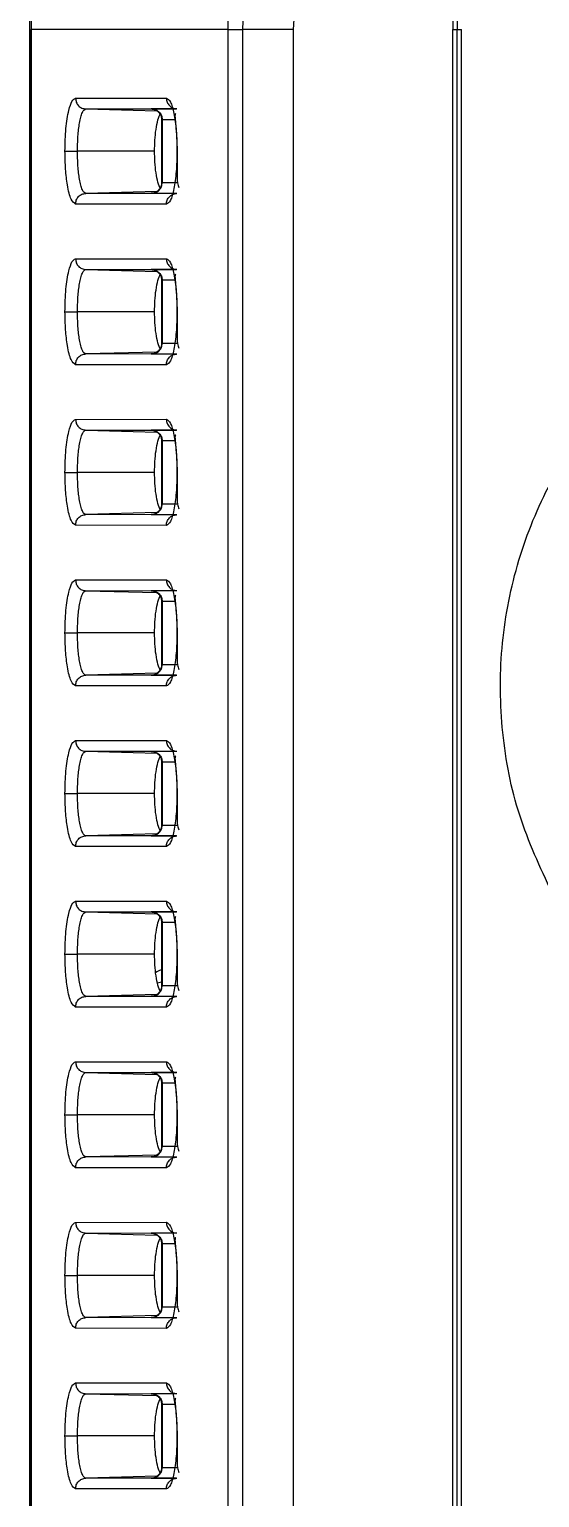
# Model space of a CAD drawing. Header units: millimetres. Extents: x 3916 to 10869, y 6515 to 11511.
# Drawn here: x 9451.87 to 9461.39, y 9550.43 to 9577.86 of the extents above; entities that cross this region are included whole.
import ezdxf

# ---------------------------------------------------------------- set-up
doc = ezdxf.new("R2010")
doc.units = ezdxf.units.MM
doc.header["$LTSCALE"] = 50

msp = doc.modelspace()

# ---------------------------------------------------------------- linework, layer by layer
at = {"color": 7, "linetype": 'Continuous', "lineweight": 25}
for p, q in [((9451.871, 9592.787), (9451.871, 9498.787)), ((9451.903, 9577.862), (9451.903, 9548.031)), ((9451.903, 9577.862), (9451.905, 9577.862)), ((9451.905, 9548.033), (9451.905, 9577.862)), ((9455.573, 9577.862), (9451.905, 9577.862)), ((9455.573, 9577.862), (9455.846, 9577.862)), ((9455.573, 9577.862), (9455.573, 9513.137)), ((9455.846, 9577.862), (9455.846, 9513.137)), ((9456.792, 9577.862), (9456.792, 9513.137)), ((9459.773, 9513.137), (9459.773, 9577.862)), ((9459.773, 9577.862), (9459.852, 9577.862)), ((9459.852, 9513.137), (9459.852, 9577.862)), ((9459.852, 9577.862), (9459.934, 9577.862)), ((9459.934, 9513.137), (9459.934, 9577.862)), ((9452.732, 9576.576), (9454.426, 9576.578)), ((9452.923, 9576.376), (9454.617, 9576.378)), ((9452.923, 9576.376), (9454.248, 9576.34)), ((9454.622, 9576.375), (9454.158, 9576.375)), ((9454.337, 9576.177), (9454.337, 9574.997)), ((9454.348, 9576.175), (9454.346, 9576.174)), ((9454.348, 9576.175), (9454.348, 9574.999)), ((9454.593, 9576.175), (9454.348, 9576.175)), ((9454.207, 9575.587), (9452.767, 9575.587)), ((9454.346, 9575), (9454.348, 9574.999)), ((9454.348, 9574.999), (9454.635, 9574.999)), ((9454.249, 9574.834), (9452.923, 9574.798)), ((9454.617, 9574.796), (9452.923, 9574.798)), ((9454.158, 9574.799), (9454.622, 9574.799)), ((9454.426, 9574.596), (9452.732, 9574.598)), ((9452.732, 9573.576), (9454.426, 9573.578)), ((9452.923, 9573.376), (9454.617, 9573.378)), ((9452.923, 9573.376), (9454.248, 9573.34)), ((9454.622, 9573.375), (9454.158, 9573.375)), ((9454.337, 9573.177), (9454.337, 9571.997)), ((9454.348, 9573.175), (9454.346, 9573.174)), ((9454.348, 9573.175), (9454.348, 9571.999)), ((9454.593, 9573.175), (9454.348, 9573.175)), ((9454.207, 9572.587), (9452.767, 9572.587)), ((9454.346, 9572), (9454.348, 9571.999)), ((9454.348, 9571.999), (9454.635, 9571.999)), ((9454.249, 9571.834), (9452.923, 9571.798)), ((9454.617, 9571.796), (9452.923, 9571.798)), ((9454.158, 9571.799), (9454.622, 9571.799)), ((9454.426, 9571.596), (9452.732, 9571.598)), ((9452.732, 9570.576), (9454.426, 9570.578)), ((9452.923, 9570.376), (9454.617, 9570.378)), ((9452.923, 9570.376), (9454.248, 9570.34)), ((9454.622, 9570.375), (9454.158, 9570.375)), ((9454.337, 9570.177), (9454.337, 9568.997)), ((9454.348, 9570.175), (9454.346, 9570.174)), ((9454.348, 9570.175), (9454.348, 9568.999)), ((9454.593, 9570.175), (9454.348, 9570.175)), ((9454.207, 9569.587), (9452.767, 9569.587)), ((9454.346, 9569), (9454.348, 9568.999)), ((9454.348, 9568.999), (9454.635, 9568.999)), ((9454.249, 9568.834), (9452.923, 9568.798)), ((9454.617, 9568.796), (9452.923, 9568.798)), ((9454.158, 9568.799), (9454.622, 9568.799)), ((9454.426, 9568.596), (9452.732, 9568.598)), ((9452.732, 9567.576), (9454.426, 9567.578)), ((9452.923, 9567.376), (9454.617, 9567.378)), ((9452.923, 9567.376), (9454.248, 9567.34)), ((9454.622, 9567.375), (9454.158, 9567.375)), ((9454.337, 9567.177), (9454.337, 9565.997)), ((9454.348, 9567.175), (9454.346, 9567.174)), ((9454.348, 9567.175), (9454.348, 9565.999)), ((9454.593, 9567.175), (9454.348, 9567.175)), ((9454.207, 9566.587), (9452.767, 9566.587)), ((9454.346, 9566), (9454.348, 9565.999)), ((9454.348, 9565.999), (9454.635, 9565.999)), ((9454.249, 9565.834), (9452.923, 9565.798)), ((9454.617, 9565.796), (9452.923, 9565.798)), ((9454.158, 9565.799), (9454.622, 9565.799)), ((9454.426, 9565.596), (9452.732, 9565.598)), ((9452.732, 9564.576), (9454.426, 9564.578)), ((9452.923, 9564.376), (9454.617, 9564.378)), ((9452.923, 9564.376), (9454.248, 9564.34)), ((9454.622, 9564.375), (9454.158, 9564.375)), ((9454.337, 9564.177), (9454.337, 9562.997)), ((9454.348, 9564.175), (9454.346, 9564.174)), ((9454.348, 9564.175), (9454.348, 9562.999)), ((9454.593, 9564.175), (9454.348, 9564.175)), ((9454.207, 9563.587), (9452.767, 9563.587)), ((9454.346, 9563), (9454.348, 9562.999)), ((9454.348, 9562.999), (9454.635, 9562.999)), ((9454.426, 9562.596), (9452.732, 9562.598)), ((9454.249, 9562.834), (9452.923, 9562.798)), ((9454.617, 9562.796), (9452.923, 9562.798)), ((9454.158, 9562.799), (9454.622, 9562.799)), ((9452.732, 9561.576), (9454.426, 9561.578)), ((9452.923, 9561.376), (9454.617, 9561.378)), ((9452.923, 9561.376), (9454.248, 9561.34)), ((9454.622, 9561.375), (9454.158, 9561.375)), ((9454.337, 9561.177), (9454.337, 9559.997)), ((9454.348, 9561.175), (9454.346, 9561.174)), ((9454.348, 9561.175), (9454.348, 9559.999)), ((9454.593, 9561.175), (9454.348, 9561.175)), ((9454.207, 9560.587), (9452.767, 9560.587)), ((9454.337, 9560.294), (9454.326, 9560.291)), ((9454.337, 9560.066), (9454.261, 9560.045)), ((9454.346, 9560), (9454.348, 9559.999)), ((9454.348, 9559.999), (9454.635, 9559.999)), ((9454.426, 9559.596), (9452.732, 9559.598)), ((9454.249, 9559.834), (9452.923, 9559.798)), ((9454.617, 9559.796), (9452.923, 9559.798)), ((9454.158, 9559.799), (9454.622, 9559.799)), ((9452.732, 9558.576), (9454.426, 9558.578)), ((9452.923, 9558.376), (9454.617, 9558.378)), ((9452.923, 9558.376), (9454.248, 9558.34)), ((9454.622, 9558.375), (9454.158, 9558.375)), ((9454.337, 9558.177), (9454.337, 9556.997)), ((9454.348, 9558.175), (9454.346, 9558.174)), ((9454.348, 9558.175), (9454.348, 9556.999)), ((9454.593, 9558.175), (9454.348, 9558.175)), ((9454.207, 9557.587), (9452.767, 9557.587)), ((9454.249, 9556.834), (9452.923, 9556.798)), ((9454.346, 9557), (9454.348, 9556.999)), ((9454.348, 9556.999), (9454.635, 9556.999)), ((9454.426, 9556.596), (9452.732, 9556.598)), ((9454.617, 9556.796), (9452.923, 9556.798)), ((9454.158, 9556.799), (9454.622, 9556.799)), ((9452.732, 9555.576), (9454.426, 9555.578)), ((9452.923, 9555.376), (9454.617, 9555.378)), ((9452.923, 9555.376), (9454.248, 9555.34)), ((9454.622, 9555.375), (9454.158, 9555.375)), ((9454.337, 9555.177), (9454.337, 9553.997)), ((9454.348, 9555.175), (9454.346, 9555.174)), ((9454.348, 9555.175), (9454.348, 9553.999)), ((9454.593, 9555.175), (9454.348, 9555.175)), ((9454.207, 9554.587), (9452.767, 9554.587)), ((9454.249, 9553.834), (9452.923, 9553.798)), ((9454.346, 9554), (9454.348, 9553.999)), ((9454.348, 9553.999), (9454.635, 9553.999)), ((9454.426, 9553.596), (9452.732, 9553.598)), ((9454.617, 9553.796), (9452.923, 9553.798)), ((9454.158, 9553.799), (9454.622, 9553.799)), ((9452.732, 9552.576), (9454.426, 9552.578)), ((9452.923, 9552.376), (9454.617, 9552.378)), ((9452.923, 9552.376), (9454.248, 9552.34)), ((9454.622, 9552.375), (9454.158, 9552.375)), ((9454.337, 9552.177), (9454.337, 9550.997)), ((9454.348, 9552.175), (9454.346, 9552.174)), ((9454.348, 9552.175), (9454.348, 9550.999)), ((9454.593, 9552.175), (9454.348, 9552.175)), ((9454.207, 9551.587), (9452.767, 9551.587)), ((9454.249, 9550.834), (9452.923, 9550.798)), ((9454.617, 9550.796), (9452.923, 9550.798)), ((9454.158, 9550.799), (9454.622, 9550.799)), ((9454.346, 9551), (9454.348, 9550.999)), ((9454.348, 9550.999), (9454.635, 9550.999)), ((9454.426, 9550.596), (9452.732, 9550.598))]:
    msp.add_line(p, q, dxfattribs=at)
for centre, radius, start, end in [((9467.969, 9578.005), 12.397, 85.879, 180.66), ((9468.253, 9578.029), 8.482, 8.4709, 181.13), ((9468.233, 9578.027), 8.384, 8.4709, 181.13), ((9464.569, 9577.862), 12.665, 175.8382, 180.0001), ((9454.409, 9560.002), 0.3, 106.0391, 127.9158), ((9454.406, 9560.012), 0.29, 106.0534, 128.5784)]:
    msp.add_arc(centre, radius, start, end, dxfattribs=at)
for points, knots in [([(9469.106, 9590.29), (9468.771, 9590.332), (9467.641, 9590.476), (9465.693, 9590.211), (9463.382, 9589.516), (9461.249, 9588.345), (9459.38, 9586.778), (9457.845, 9584.867), (9456.712, 9582.687), (9455.983, 9580.322), (9455.892, 9578.682), (9455.846, 9577.862)], [0, 0, 0, 0, 0.049888, 0.168652, 0.28742, 0.406188, 0.524951, 0.643713, 0.762475, 0.881237, 1, 1, 1, 1]), ([(9479.737, 9577.862), (9479.661, 9578.885), (9479.509, 9580.933), (9478.305, 9583.794), (9476.473, 9586.25), (9474.066, 9588.136), (9471.268, 9589.321), (9468.265, 9589.726), (9465.261, 9589.321), (9462.463, 9588.136), (9460.057, 9586.251), (9458.225, 9583.794), (9457.02, 9580.932), (9456.868, 9578.885), (9456.792, 9577.862)], [0, 0, 0, 0, 0.0833357, 0.1666647, 0.249997, 0.3333285, 0.4166622, 0.4999978, 0.5833319, 0.6666693, 0.7500028, 0.8333353, 0.9166671, 1, 1, 1, 1]), ([(9452.535, 9575.587), (9452.538, 9575.732), (9452.546, 9576.022), (9452.599, 9576.347), (9452.664, 9576.541), (9452.709, 9576.564), (9452.732, 9576.576)], [0, 0, 0, 0, 0.279628, 0.559243, 0.779619, 1, 1, 1, 1]), ([(9454.426, 9576.578), (9454.452, 9576.563), (9454.504, 9576.533), (9454.57, 9576.304), (9454.614, 9575.976), (9454.629, 9575.587), (9454.614, 9575.197), (9454.57, 9574.87), (9454.504, 9574.641), (9454.452, 9574.611), (9454.426, 9574.596)], [0, 0, 0, 0, 0.125054, 0.250045, 0.375039, 0.500033, 0.625026, 0.750018, 0.875009, 1, 1, 1, 1]), ([(9452.767, 9575.587), (9452.769, 9575.669), (9452.772, 9575.847), (9452.795, 9576.055), (9452.823, 9576.202), (9452.852, 9576.296), (9452.885, 9576.362), (9452.91, 9576.371), (9452.923, 9576.376)], [0, 0, 0, 0, 0.198645, 0.431036, 0.560504, 0.69849, 0.84499, 1, 1, 1, 1]), ([(9454.158, 9576.375), (9454.142, 9576.375), (9454.122, 9576.374), (9454.185, 9576.372), (9454.199, 9576.372)], [0, 0, 0, 0, 0.764395, 1, 1, 1, 1]), ([(9454.187, 9576.37), (9454.187, 9576.37), (9454.185, 9576.37), (9454.193, 9576.368), (9454.209, 9576.362), (9454.224, 9576.355), (9454.241, 9576.346), (9454.268, 9576.327), (9454.302, 9576.293), (9454.331, 9576.239), (9454.335, 9576.196), (9454.337, 9576.174)], [0, 0, 0, 0, 0.0472625, 0.223124, 0.3005835, 0.3722751, 0.4405669, 0.5088788, 0.6563518, 0.8225921, 1, 1, 1, 1]), ([(9454.207, 9575.587), (9454.208, 9575.655), (9454.21, 9575.798), (9454.232, 9576.002), (9454.268, 9576.187), (9454.302, 9576.258), (9454.319, 9576.294)], [0, 0, 0, 0, 0.222236, 0.463008, 0.722277, 1, 1, 1, 1]), ([(9454.601, 9576.29), (9454.598, 9576.286), (9454.588, 9576.276), (9454.586, 9576.226), (9454.596, 9576.125), (9454.61, 9575.974), (9454.617, 9575.877), (9454.619, 9575.82), (9454.619, 9575.815)], [0, 0, 0, 0, 0.060038, 0.195252, 0.536928, 0.747842, 0.980698, 1, 1, 1, 1]), ([(9454.619, 9575.815), (9454.621, 9575.766), (9454.626, 9575.665), (9454.628, 9575.506), (9454.627, 9575.349), (9454.625, 9575.163), (9454.625, 9574.999), (9454.652, 9574.932), (9454.662, 9574.906)], [0, 0, 0, 0, 0.131024, 0.273533, 0.415091, 0.55509, 0.828295, 1, 1, 1, 1]), ([(9452.732, 9574.598), (9452.703, 9574.617), (9452.645, 9574.654), (9452.58, 9574.919), (9452.542, 9575.245), (9452.537, 9575.473), (9452.535, 9575.587)], [0, 0, 0, 0, 0.279633, 0.559248, 0.779623, 1, 1, 1, 1]), ([(9452.535, 9575.587), (9452.544, 9575.587), (9452.563, 9575.587), (9452.627, 9575.587), (9452.699, 9575.587), (9452.744, 9575.587), (9452.767, 9575.587)], [0, 0, 0, 0, 0.2796152, 0.5592618, 0.7796304, 1, 1, 1, 1]), ([(9452.923, 9574.798), (9452.91, 9574.803), (9452.885, 9574.811), (9452.852, 9574.878), (9452.823, 9574.972), (9452.795, 9575.119), (9452.772, 9575.327), (9452.769, 9575.505), (9452.767, 9575.587)], [0, 0, 0, 0, 0.15501, 0.30151, 0.439496, 0.568963, 0.801355, 1, 1, 1, 1]), ([(9454.319, 9574.88), (9454.302, 9574.916), (9454.268, 9574.987), (9454.232, 9575.172), (9454.21, 9575.376), (9454.208, 9575.519), (9454.207, 9575.587)], [0, 0, 0, 0, 0.277723, 0.536992, 0.777764, 1, 1, 1, 1]), ([(9454.337, 9574.999), (9454.335, 9574.979), (9454.332, 9574.941), (9454.31, 9574.896), (9454.288, 9574.867), (9454.264, 9574.843), (9454.234, 9574.821), (9454.205, 9574.808), (9454.197, 9574.805), (9454.194, 9574.803)], [0, 0, 0, 0, 0.161044, 0.3144751, 0.3895565, 0.4656817, 0.6265165, 0.8049674, 1, 1, 1, 1]), ([(9454.194, 9574.802), (9454.175, 9574.801), (9454.128, 9574.799), (9454.146, 9574.799), (9454.158, 9574.799)], [0, 0, 0, 0, 0.391095, 1, 1, 1, 1]), ([(9452.535, 9572.587), (9452.538, 9572.732), (9452.546, 9573.022), (9452.599, 9573.347), (9452.664, 9573.541), (9452.709, 9573.564), (9452.732, 9573.576)], [0, 0, 0, 0, 0.279628, 0.559243, 0.779619, 1, 1, 1, 1]), ([(9454.426, 9573.578), (9454.452, 9573.563), (9454.504, 9573.533), (9454.57, 9573.304), (9454.614, 9572.976), (9454.629, 9572.587), (9454.614, 9572.197), (9454.57, 9571.87), (9454.504, 9571.641), (9454.452, 9571.611), (9454.426, 9571.596)], [0, 0, 0, 0, 0.125054, 0.250045, 0.375039, 0.500033, 0.625026, 0.750018, 0.875009, 1, 1, 1, 1]), ([(9452.767, 9572.587), (9452.769, 9572.669), (9452.772, 9572.847), (9452.795, 9573.055), (9452.823, 9573.202), (9452.852, 9573.296), (9452.885, 9573.362), (9452.91, 9573.371), (9452.923, 9573.376)], [0, 0, 0, 0, 0.198645, 0.431036, 0.560504, 0.69849, 0.84499, 1, 1, 1, 1]), ([(9454.158, 9573.375), (9454.142, 9573.375), (9454.122, 9573.374), (9454.185, 9573.372), (9454.199, 9573.372)], [0, 0, 0, 0, 0.764395, 1, 1, 1, 1]), ([(9454.187, 9573.37), (9454.187, 9573.37), (9454.185, 9573.37), (9454.193, 9573.368), (9454.209, 9573.362), (9454.224, 9573.355), (9454.241, 9573.346), (9454.268, 9573.327), (9454.302, 9573.293), (9454.331, 9573.239), (9454.335, 9573.196), (9454.337, 9573.174)], [0, 0, 0, 0, 0.047263, 0.223124, 0.300584, 0.372275, 0.440567, 0.508879, 0.656352, 0.822592, 1, 1, 1, 1]), ([(9454.207, 9572.587), (9454.208, 9572.655), (9454.21, 9572.798), (9454.232, 9573.002), (9454.268, 9573.187), (9454.302, 9573.258), (9454.319, 9573.294)], [0, 0, 0, 0, 0.222236, 0.463008, 0.722277, 1, 1, 1, 1]), ([(9454.601, 9573.29), (9454.598, 9573.286), (9454.588, 9573.276), (9454.586, 9573.226), (9454.596, 9573.125), (9454.61, 9572.974), (9454.617, 9572.877), (9454.619, 9572.82), (9454.619, 9572.815)], [0, 0, 0, 0, 0.060038, 0.195252, 0.536928, 0.747842, 0.980698, 1, 1, 1, 1]), ([(9454.619, 9572.815), (9454.621, 9572.766), (9454.626, 9572.665), (9454.628, 9572.506), (9454.627, 9572.349), (9454.625, 9572.163), (9454.625, 9571.999), (9454.652, 9571.932), (9454.662, 9571.906)], [0, 0, 0, 0, 0.131024, 0.273533, 0.415091, 0.55509, 0.828295, 1, 1, 1, 1]), ([(9452.732, 9571.598), (9452.703, 9571.617), (9452.645, 9571.654), (9452.58, 9571.919), (9452.542, 9572.245), (9452.537, 9572.473), (9452.535, 9572.587)], [0, 0, 0, 0, 0.279633, 0.559248, 0.779623, 1, 1, 1, 1]), ([(9452.535, 9572.587), (9452.544, 9572.587), (9452.563, 9572.587), (9452.627, 9572.587), (9452.699, 9572.587), (9452.744, 9572.587), (9452.767, 9572.587)], [0, 0, 0, 0, 0.2796152, 0.5592618, 0.7796304, 1, 1, 1, 1]), ([(9452.923, 9571.798), (9452.91, 9571.803), (9452.885, 9571.811), (9452.852, 9571.878), (9452.823, 9571.972), (9452.795, 9572.119), (9452.772, 9572.327), (9452.769, 9572.505), (9452.767, 9572.587)], [0, 0, 0, 0, 0.15501, 0.30151, 0.439496, 0.568963, 0.801355, 1, 1, 1, 1]), ([(9454.319, 9571.88), (9454.302, 9571.916), (9454.268, 9571.987), (9454.232, 9572.172), (9454.21, 9572.376), (9454.208, 9572.519), (9454.207, 9572.587)], [0, 0, 0, 0, 0.277723, 0.536992, 0.777764, 1, 1, 1, 1]), ([(9454.337, 9571.999), (9454.335, 9571.979), (9454.332, 9571.941), (9454.31, 9571.896), (9454.288, 9571.867), (9454.264, 9571.843), (9454.234, 9571.821), (9454.205, 9571.808), (9454.197, 9571.805), (9454.194, 9571.803)], [0, 0, 0, 0, 0.161044, 0.314474, 0.389555, 0.46568, 0.626515, 0.804967, 1, 1, 1, 1]), ([(9454.194, 9571.802), (9454.175, 9571.801), (9454.128, 9571.799), (9454.146, 9571.799), (9454.158, 9571.799)], [0, 0, 0, 0, 0.394151, 1, 1, 1, 1]), ([(9452.535, 9569.587), (9452.538, 9569.732), (9452.546, 9570.022), (9452.599, 9570.347), (9452.664, 9570.541), (9452.709, 9570.564), (9452.732, 9570.576)], [0, 0, 0, 0, 0.279628, 0.559243, 0.779619, 1, 1, 1, 1]), ([(9454.426, 9570.578), (9454.452, 9570.563), (9454.504, 9570.533), (9454.57, 9570.304), (9454.614, 9569.976), (9454.629, 9569.587), (9454.614, 9569.197), (9454.57, 9568.87), (9454.504, 9568.641), (9454.452, 9568.611), (9454.426, 9568.596)], [0, 0, 0, 0, 0.125054, 0.250045, 0.375039, 0.500033, 0.625026, 0.750018, 0.875009, 1, 1, 1, 1]), ([(9452.767, 9569.587), (9452.769, 9569.669), (9452.772, 9569.847), (9452.795, 9570.055), (9452.823, 9570.202), (9452.852, 9570.296), (9452.885, 9570.362), (9452.91, 9570.371), (9452.923, 9570.376)], [0, 0, 0, 0, 0.198645, 0.431036, 0.560504, 0.69849, 0.84499, 1, 1, 1, 1]), ([(9454.158, 9570.375), (9454.142, 9570.375), (9454.122, 9570.374), (9454.185, 9570.372), (9454.199, 9570.372)], [0, 0, 0, 0, 0.764395, 1, 1, 1, 1]), ([(9454.187, 9570.37), (9454.187, 9570.37), (9454.185, 9570.37), (9454.193, 9570.368), (9454.209, 9570.362), (9454.224, 9570.355), (9454.241, 9570.346), (9454.268, 9570.327), (9454.302, 9570.293), (9454.331, 9570.239), (9454.335, 9570.196), (9454.337, 9570.174)], [0, 0, 0, 0, 0.047263, 0.223124, 0.300584, 0.372275, 0.440567, 0.508879, 0.656352, 0.822592, 1, 1, 1, 1]), ([(9454.207, 9569.587), (9454.208, 9569.655), (9454.21, 9569.798), (9454.232, 9570.002), (9454.268, 9570.187), (9454.302, 9570.258), (9454.319, 9570.294)], [0, 0, 0, 0, 0.222236, 0.463008, 0.722277, 1, 1, 1, 1]), ([(9454.601, 9570.29), (9454.598, 9570.286), (9454.588, 9570.276), (9454.586, 9570.226), (9454.596, 9570.125), (9454.61, 9569.974), (9454.617, 9569.877), (9454.619, 9569.82), (9454.619, 9569.815)], [0, 0, 0, 0, 0.060038, 0.195252, 0.536928, 0.747842, 0.980698, 1, 1, 1, 1]), ([(9454.619, 9569.815), (9454.621, 9569.766), (9454.626, 9569.665), (9454.628, 9569.506), (9454.627, 9569.349), (9454.625, 9569.163), (9454.625, 9568.999), (9454.652, 9568.932), (9454.662, 9568.906)], [0, 0, 0, 0, 0.1310241, 0.273533, 0.415091, 0.5550905, 0.8282952, 1, 1, 1, 1]), ([(9452.732, 9568.598), (9452.703, 9568.617), (9452.645, 9568.654), (9452.58, 9568.919), (9452.542, 9569.245), (9452.537, 9569.473), (9452.535, 9569.587)], [0, 0, 0, 0, 0.279633, 0.559248, 0.779623, 1, 1, 1, 1]), ([(9452.535, 9569.587), (9452.544, 9569.587), (9452.563, 9569.587), (9452.627, 9569.587), (9452.699, 9569.587), (9452.744, 9569.587), (9452.767, 9569.587)], [0, 0, 0, 0, 0.2796152, 0.5592618, 0.7796304, 1, 1, 1, 1]), ([(9452.923, 9568.798), (9452.91, 9568.803), (9452.885, 9568.811), (9452.852, 9568.878), (9452.823, 9568.972), (9452.795, 9569.119), (9452.772, 9569.327), (9452.769, 9569.505), (9452.767, 9569.587)], [0, 0, 0, 0, 0.15501, 0.30151, 0.4394958, 0.5689634, 0.8013552, 1, 1, 1, 1]), ([(9454.319, 9568.88), (9454.302, 9568.916), (9454.268, 9568.987), (9454.232, 9569.172), (9454.21, 9569.376), (9454.208, 9569.519), (9454.207, 9569.587)], [0, 0, 0, 0, 0.277723, 0.536992, 0.777764, 1, 1, 1, 1]), ([(9454.337, 9568.999), (9454.335, 9568.979), (9454.332, 9568.941), (9454.31, 9568.896), (9454.288, 9568.867), (9454.264, 9568.843), (9454.234, 9568.821), (9454.205, 9568.808), (9454.197, 9568.805), (9454.194, 9568.803)], [0, 0, 0, 0, 0.161044, 0.314474, 0.389555, 0.46568, 0.626515, 0.804967, 1, 1, 1, 1]), ([(9454.194, 9568.802), (9454.175, 9568.801), (9454.128, 9568.799), (9454.146, 9568.799), (9454.158, 9568.799)], [0, 0, 0, 0, 0.394151, 1, 1, 1, 1]), ([(9452.535, 9566.587), (9452.538, 9566.732), (9452.546, 9567.022), (9452.599, 9567.347), (9452.664, 9567.541), (9452.709, 9567.564), (9452.732, 9567.576)], [0, 0, 0, 0, 0.279628, 0.559243, 0.779619, 1, 1, 1, 1]), ([(9454.426, 9567.578), (9454.452, 9567.563), (9454.504, 9567.533), (9454.57, 9567.304), (9454.614, 9566.976), (9454.629, 9566.587), (9454.614, 9566.197), (9454.57, 9565.87), (9454.504, 9565.641), (9454.452, 9565.611), (9454.426, 9565.596)], [0, 0, 0, 0, 0.125054, 0.250045, 0.375039, 0.500033, 0.625026, 0.750018, 0.875009, 1, 1, 1, 1]), ([(9452.767, 9566.587), (9452.769, 9566.669), (9452.772, 9566.847), (9452.795, 9567.055), (9452.823, 9567.202), (9452.852, 9567.296), (9452.885, 9567.362), (9452.91, 9567.371), (9452.923, 9567.376)], [0, 0, 0, 0, 0.198645, 0.431036, 0.560504, 0.69849, 0.84499, 1, 1, 1, 1]), ([(9454.158, 9567.375), (9454.142, 9567.375), (9454.122, 9567.374), (9454.185, 9567.372), (9454.199, 9567.372)], [0, 0, 0, 0, 0.764395, 1, 1, 1, 1]), ([(9454.187, 9567.37), (9454.187, 9567.37), (9454.185, 9567.37), (9454.193, 9567.368), (9454.209, 9567.362), (9454.224, 9567.355), (9454.241, 9567.346), (9454.268, 9567.327), (9454.302, 9567.293), (9454.331, 9567.239), (9454.335, 9567.196), (9454.337, 9567.174)], [0, 0, 0, 0, 0.047263, 0.223124, 0.300584, 0.372275, 0.440567, 0.508879, 0.656352, 0.822592, 1, 1, 1, 1]), ([(9454.207, 9566.587), (9454.208, 9566.655), (9454.21, 9566.798), (9454.232, 9567.002), (9454.268, 9567.187), (9454.302, 9567.258), (9454.319, 9567.294)], [0, 0, 0, 0, 0.222236, 0.463008, 0.722277, 1, 1, 1, 1]), ([(9454.601, 9567.29), (9454.598, 9567.286), (9454.588, 9567.276), (9454.586, 9567.226), (9454.596, 9567.125), (9454.61, 9566.974), (9454.617, 9566.877), (9454.619, 9566.82), (9454.619, 9566.815)], [0, 0, 0, 0, 0.060038, 0.195252, 0.536928, 0.747842, 0.980698, 1, 1, 1, 1]), ([(9454.619, 9566.815), (9454.621, 9566.766), (9454.626, 9566.665), (9454.628, 9566.506), (9454.627, 9566.349), (9454.625, 9566.163), (9454.625, 9565.999), (9454.652, 9565.932), (9454.662, 9565.906)], [0, 0, 0, 0, 0.131024, 0.273533, 0.415091, 0.55509, 0.828295, 1, 1, 1, 1]), ([(9452.732, 9565.598), (9452.703, 9565.617), (9452.645, 9565.654), (9452.58, 9565.919), (9452.542, 9566.245), (9452.537, 9566.473), (9452.535, 9566.587)], [0, 0, 0, 0, 0.279633, 0.559248, 0.779623, 1, 1, 1, 1]), ([(9452.535, 9566.587), (9452.544, 9566.587), (9452.563, 9566.587), (9452.627, 9566.587), (9452.699, 9566.587), (9452.744, 9566.587), (9452.767, 9566.587)], [0, 0, 0, 0, 0.279615, 0.559262, 0.77963, 1, 1, 1, 1]), ([(9452.923, 9565.798), (9452.91, 9565.803), (9452.885, 9565.811), (9452.852, 9565.878), (9452.823, 9565.972), (9452.795, 9566.119), (9452.772, 9566.327), (9452.769, 9566.505), (9452.767, 9566.587)], [0, 0, 0, 0, 0.15501, 0.30151, 0.439496, 0.568963, 0.801355, 1, 1, 1, 1]), ([(9454.319, 9565.88), (9454.302, 9565.916), (9454.268, 9565.987), (9454.232, 9566.172), (9454.21, 9566.376), (9454.208, 9566.519), (9454.207, 9566.587)], [0, 0, 0, 0, 0.277723, 0.536992, 0.777764, 1, 1, 1, 1]), ([(9454.337, 9565.999), (9454.335, 9565.979), (9454.332, 9565.941), (9454.31, 9565.896), (9454.288, 9565.867), (9454.264, 9565.843), (9454.234, 9565.821), (9454.205, 9565.808), (9454.197, 9565.805), (9454.194, 9565.803)], [0, 0, 0, 0, 0.161044, 0.314474, 0.389555, 0.46568, 0.626515, 0.804967, 1, 1, 1, 1]), ([(9454.194, 9565.802), (9454.175, 9565.801), (9454.128, 9565.799), (9454.146, 9565.799), (9454.158, 9565.799)], [0, 0, 0, 0, 0.394151, 1, 1, 1, 1]), ([(9452.535, 9563.587), (9452.538, 9563.732), (9452.546, 9564.022), (9452.599, 9564.347), (9452.664, 9564.541), (9452.709, 9564.564), (9452.732, 9564.576)], [0, 0, 0, 0, 0.279628, 0.559243, 0.779619, 1, 1, 1, 1]), ([(9454.426, 9564.578), (9454.452, 9564.563), (9454.504, 9564.533), (9454.57, 9564.304), (9454.614, 9563.976), (9454.629, 9563.587), (9454.614, 9563.197), (9454.57, 9562.87), (9454.504, 9562.641), (9454.452, 9562.611), (9454.426, 9562.596)], [0, 0, 0, 0, 0.125054, 0.250045, 0.375039, 0.500033, 0.625026, 0.750018, 0.875009, 1, 1, 1, 1]), ([(9452.767, 9563.587), (9452.769, 9563.669), (9452.772, 9563.847), (9452.795, 9564.055), (9452.823, 9564.202), (9452.852, 9564.296), (9452.885, 9564.362), (9452.91, 9564.371), (9452.923, 9564.376)], [0, 0, 0, 0, 0.198645, 0.431036, 0.560504, 0.69849, 0.84499, 1, 1, 1, 1]), ([(9454.158, 9564.375), (9454.142, 9564.375), (9454.122, 9564.374), (9454.185, 9564.372), (9454.199, 9564.372)], [0, 0, 0, 0, 0.764395, 1, 1, 1, 1]), ([(9454.187, 9564.37), (9454.187, 9564.37), (9454.185, 9564.37), (9454.193, 9564.368), (9454.209, 9564.362), (9454.224, 9564.355), (9454.241, 9564.346), (9454.268, 9564.327), (9454.302, 9564.293), (9454.331, 9564.239), (9454.335, 9564.196), (9454.337, 9564.174)], [0, 0, 0, 0, 0.047263, 0.223124, 0.300584, 0.372275, 0.440567, 0.508879, 0.656352, 0.822592, 1, 1, 1, 1]), ([(9454.207, 9563.587), (9454.208, 9563.655), (9454.21, 9563.798), (9454.232, 9564.002), (9454.268, 9564.187), (9454.302, 9564.258), (9454.319, 9564.294)], [0, 0, 0, 0, 0.222236, 0.4630079, 0.7222771, 1, 1, 1, 1]), ([(9454.601, 9564.29), (9454.598, 9564.286), (9454.588, 9564.276), (9454.586, 9564.226), (9454.596, 9564.125), (9454.61, 9563.974), (9454.617, 9563.877), (9454.619, 9563.82), (9454.619, 9563.815)], [0, 0, 0, 0, 0.060038, 0.195252, 0.536928, 0.747842, 0.980698, 1, 1, 1, 1]), ([(9454.619, 9563.815), (9454.621, 9563.766), (9454.626, 9563.665), (9454.628, 9563.506), (9454.627, 9563.349), (9454.625, 9563.163), (9454.625, 9562.999), (9454.652, 9562.932), (9454.662, 9562.906)], [0, 0, 0, 0, 0.131024, 0.273533, 0.415091, 0.55509, 0.828295, 1, 1, 1, 1]), ([(9452.732, 9562.598), (9452.703, 9562.617), (9452.645, 9562.654), (9452.58, 9562.919), (9452.542, 9563.245), (9452.537, 9563.473), (9452.535, 9563.587)], [0, 0, 0, 0, 0.279633, 0.559248, 0.779623, 1, 1, 1, 1]), ([(9452.535, 9563.587), (9452.544, 9563.587), (9452.563, 9563.587), (9452.627, 9563.587), (9452.699, 9563.587), (9452.744, 9563.587), (9452.767, 9563.587)], [0, 0, 0, 0, 0.279615, 0.559262, 0.77963, 1, 1, 1, 1]), ([(9452.923, 9562.798), (9452.91, 9562.803), (9452.885, 9562.811), (9452.852, 9562.878), (9452.823, 9562.972), (9452.795, 9563.119), (9452.772, 9563.327), (9452.769, 9563.505), (9452.767, 9563.587)], [0, 0, 0, 0, 0.15501, 0.30151, 0.439496, 0.568963, 0.801355, 1, 1, 1, 1]), ([(9454.319, 9562.88), (9454.302, 9562.916), (9454.268, 9562.987), (9454.232, 9563.172), (9454.21, 9563.376), (9454.208, 9563.519), (9454.207, 9563.587)], [0, 0, 0, 0, 0.277723, 0.536992, 0.777764, 1, 1, 1, 1]), ([(9454.337, 9562.999), (9454.335, 9562.979), (9454.332, 9562.941), (9454.31, 9562.896), (9454.288, 9562.867), (9454.264, 9562.843), (9454.234, 9562.821), (9454.205, 9562.808), (9454.197, 9562.805), (9454.194, 9562.803)], [0, 0, 0, 0, 0.161044, 0.314474, 0.389555, 0.46568, 0.626515, 0.804967, 1, 1, 1, 1]), ([(9454.194, 9562.802), (9454.175, 9562.801), (9454.128, 9562.799), (9454.146, 9562.799), (9454.158, 9562.799)], [0, 0, 0, 0, 0.394151, 1, 1, 1, 1]), ([(9452.535, 9560.587), (9452.538, 9560.732), (9452.546, 9561.022), (9452.599, 9561.347), (9452.664, 9561.541), (9452.709, 9561.564), (9452.732, 9561.576)], [0, 0, 0, 0, 0.279628, 0.559243, 0.779619, 1, 1, 1, 1]), ([(9454.426, 9561.578), (9454.452, 9561.563), (9454.504, 9561.533), (9454.57, 9561.304), (9454.614, 9560.976), (9454.629, 9560.587), (9454.614, 9560.197), (9454.57, 9559.87), (9454.504, 9559.641), (9454.452, 9559.611), (9454.426, 9559.596)], [0, 0, 0, 0, 0.125054, 0.250045, 0.375039, 0.500033, 0.625026, 0.750018, 0.875009, 1, 1, 1, 1]), ([(9452.767, 9560.587), (9452.769, 9560.669), (9452.772, 9560.847), (9452.795, 9561.055), (9452.823, 9561.202), (9452.852, 9561.296), (9452.885, 9561.362), (9452.91, 9561.371), (9452.923, 9561.376)], [0, 0, 0, 0, 0.198645, 0.431036, 0.560504, 0.69849, 0.84499, 1, 1, 1, 1]), ([(9454.158, 9561.375), (9454.142, 9561.375), (9454.122, 9561.374), (9454.185, 9561.372), (9454.199, 9561.372)], [0, 0, 0, 0, 0.764395, 1, 1, 1, 1]), ([(9454.187, 9561.37), (9454.187, 9561.37), (9454.185, 9561.37), (9454.193, 9561.368), (9454.209, 9561.362), (9454.224, 9561.355), (9454.241, 9561.346), (9454.268, 9561.327), (9454.302, 9561.293), (9454.331, 9561.239), (9454.335, 9561.196), (9454.337, 9561.174)], [0, 0, 0, 0, 0.0472625, 0.223124, 0.3005835, 0.3722751, 0.4405669, 0.5088788, 0.6563518, 0.8225921, 1, 1, 1, 1]), ([(9454.207, 9560.587), (9454.208, 9560.655), (9454.21, 9560.798), (9454.232, 9561.002), (9454.268, 9561.187), (9454.302, 9561.258), (9454.319, 9561.294)], [0, 0, 0, 0, 0.222236, 0.4630079, 0.7222771, 1, 1, 1, 1]), ([(9454.601, 9561.29), (9454.598, 9561.286), (9454.588, 9561.276), (9454.586, 9561.226), (9454.596, 9561.125), (9454.61, 9560.974), (9454.617, 9560.877), (9454.619, 9560.82), (9454.619, 9560.815)], [0, 0, 0, 0, 0.060038, 0.195252, 0.536928, 0.747842, 0.980698, 1, 1, 1, 1]), ([(9454.619, 9560.815), (9454.621, 9560.766), (9454.626, 9560.665), (9454.628, 9560.506), (9454.627, 9560.349), (9454.625, 9560.163), (9454.625, 9559.999), (9454.652, 9559.932), (9454.662, 9559.906)], [0, 0, 0, 0, 0.131024, 0.273533, 0.415091, 0.55509, 0.828295, 1, 1, 1, 1]), ([(9452.732, 9559.598), (9452.703, 9559.617), (9452.645, 9559.654), (9452.58, 9559.919), (9452.542, 9560.245), (9452.537, 9560.473), (9452.535, 9560.587)], [0, 0, 0, 0, 0.279633, 0.559248, 0.779623, 1, 1, 1, 1]), ([(9452.535, 9560.587), (9452.544, 9560.587), (9452.563, 9560.587), (9452.627, 9560.587), (9452.699, 9560.587), (9452.744, 9560.587), (9452.767, 9560.587)], [0, 0, 0, 0, 0.279615, 0.559262, 0.77963, 1, 1, 1, 1]), ([(9452.923, 9559.798), (9452.91, 9559.803), (9452.885, 9559.811), (9452.852, 9559.878), (9452.823, 9559.972), (9452.795, 9560.119), (9452.772, 9560.327), (9452.769, 9560.505), (9452.767, 9560.587)], [0, 0, 0, 0, 0.15501, 0.30151, 0.439496, 0.568963, 0.801355, 1, 1, 1, 1]), ([(9454.319, 9559.88), (9454.302, 9559.916), (9454.268, 9559.987), (9454.232, 9560.172), (9454.21, 9560.376), (9454.208, 9560.519), (9454.207, 9560.587)], [0, 0, 0, 0, 0.277723, 0.536992, 0.777764, 1, 1, 1, 1]), ([(9454.337, 9559.999), (9454.335, 9559.979), (9454.332, 9559.941), (9454.31, 9559.896), (9454.288, 9559.867), (9454.264, 9559.843), (9454.234, 9559.821), (9454.205, 9559.808), (9454.197, 9559.805), (9454.194, 9559.803)], [0, 0, 0, 0, 0.161044, 0.314474, 0.389555, 0.46568, 0.626515, 0.804967, 1, 1, 1, 1]), ([(9454.194, 9559.802), (9454.175, 9559.801), (9454.128, 9559.799), (9454.146, 9559.799), (9454.158, 9559.799)], [0, 0, 0, 0, 0.394151, 1, 1, 1, 1]), ([(9452.535, 9557.587), (9452.538, 9557.732), (9452.546, 9558.022), (9452.599, 9558.347), (9452.664, 9558.541), (9452.709, 9558.564), (9452.732, 9558.576)], [0, 0, 0, 0, 0.279628, 0.559243, 0.779619, 1, 1, 1, 1]), ([(9454.426, 9558.578), (9454.452, 9558.563), (9454.504, 9558.533), (9454.57, 9558.304), (9454.614, 9557.976), (9454.629, 9557.587), (9454.614, 9557.197), (9454.57, 9556.87), (9454.504, 9556.641), (9454.452, 9556.611), (9454.426, 9556.596)], [0, 0, 0, 0, 0.125054, 0.250045, 0.375039, 0.500033, 0.625026, 0.750018, 0.875009, 1, 1, 1, 1]), ([(9452.767, 9557.587), (9452.769, 9557.669), (9452.772, 9557.847), (9452.795, 9558.055), (9452.823, 9558.202), (9452.852, 9558.296), (9452.885, 9558.362), (9452.91, 9558.371), (9452.923, 9558.376)], [0, 0, 0, 0, 0.198645, 0.431036, 0.560504, 0.69849, 0.84499, 1, 1, 1, 1]), ([(9454.158, 9558.375), (9454.142, 9558.375), (9454.122, 9558.374), (9454.185, 9558.372), (9454.199, 9558.372)], [0, 0, 0, 0, 0.7643949, 1, 1, 1, 1]), ([(9454.187, 9558.37), (9454.187, 9558.37), (9454.185, 9558.37), (9454.193, 9558.368), (9454.209, 9558.362), (9454.224, 9558.355), (9454.241, 9558.346), (9454.268, 9558.327), (9454.302, 9558.293), (9454.331, 9558.239), (9454.335, 9558.196), (9454.337, 9558.174)], [0, 0, 0, 0, 0.047263, 0.223124, 0.300584, 0.372275, 0.440567, 0.508879, 0.656352, 0.822592, 1, 1, 1, 1]), ([(9454.207, 9557.587), (9454.208, 9557.655), (9454.21, 9557.798), (9454.232, 9558.002), (9454.268, 9558.187), (9454.302, 9558.258), (9454.319, 9558.294)], [0, 0, 0, 0, 0.222236, 0.463008, 0.722277, 1, 1, 1, 1]), ([(9454.601, 9558.29), (9454.598, 9558.286), (9454.588, 9558.276), (9454.586, 9558.226), (9454.596, 9558.125), (9454.61, 9557.974), (9454.617, 9557.877), (9454.619, 9557.82), (9454.619, 9557.815)], [0, 0, 0, 0, 0.060038, 0.195252, 0.536928, 0.747842, 0.980698, 1, 1, 1, 1]), ([(9454.619, 9557.815), (9454.621, 9557.766), (9454.626, 9557.665), (9454.628, 9557.506), (9454.627, 9557.349), (9454.625, 9557.163), (9454.625, 9556.999), (9454.652, 9556.932), (9454.662, 9556.906)], [0, 0, 0, 0, 0.131024, 0.273533, 0.415091, 0.55509, 0.828295, 1, 1, 1, 1]), ([(9452.732, 9556.598), (9452.703, 9556.617), (9452.645, 9556.654), (9452.58, 9556.919), (9452.542, 9557.245), (9452.537, 9557.473), (9452.535, 9557.587)], [0, 0, 0, 0, 0.279633, 0.559248, 0.779623, 1, 1, 1, 1]), ([(9452.535, 9557.587), (9452.544, 9557.587), (9452.563, 9557.587), (9452.627, 9557.587), (9452.699, 9557.587), (9452.744, 9557.587), (9452.767, 9557.587)], [0, 0, 0, 0, 0.279615, 0.559262, 0.77963, 1, 1, 1, 1]), ([(9452.923, 9556.798), (9452.91, 9556.803), (9452.885, 9556.811), (9452.852, 9556.878), (9452.823, 9556.972), (9452.795, 9557.119), (9452.772, 9557.327), (9452.769, 9557.505), (9452.767, 9557.587)], [0, 0, 0, 0, 0.15501, 0.30151, 0.439496, 0.568963, 0.801355, 1, 1, 1, 1]), ([(9454.319, 9556.88), (9454.302, 9556.916), (9454.268, 9556.987), (9454.232, 9557.172), (9454.21, 9557.376), (9454.208, 9557.519), (9454.207, 9557.587)], [0, 0, 0, 0, 0.277723, 0.536992, 0.777764, 1, 1, 1, 1]), ([(9454.337, 9556.999), (9454.335, 9556.979), (9454.332, 9556.941), (9454.31, 9556.896), (9454.288, 9556.867), (9454.264, 9556.843), (9454.234, 9556.821), (9454.205, 9556.808), (9454.197, 9556.805), (9454.194, 9556.803)], [0, 0, 0, 0, 0.161044, 0.314474, 0.389555, 0.46568, 0.626515, 0.804967, 1, 1, 1, 1]), ([(9454.194, 9556.802), (9454.175, 9556.801), (9454.128, 9556.799), (9454.146, 9556.799), (9454.158, 9556.799)], [0, 0, 0, 0, 0.394151, 1, 1, 1, 1]), ([(9452.535, 9554.587), (9452.538, 9554.732), (9452.546, 9555.022), (9452.599, 9555.347), (9452.664, 9555.541), (9452.709, 9555.564), (9452.732, 9555.576)], [0, 0, 0, 0, 0.279628, 0.559243, 0.779619, 1, 1, 1, 1]), ([(9454.426, 9555.578), (9454.452, 9555.563), (9454.504, 9555.533), (9454.57, 9555.304), (9454.614, 9554.976), (9454.629, 9554.587), (9454.614, 9554.197), (9454.57, 9553.87), (9454.504, 9553.641), (9454.452, 9553.611), (9454.426, 9553.596)], [0, 0, 0, 0, 0.125054, 0.250045, 0.375039, 0.500033, 0.625026, 0.750018, 0.875009, 1, 1, 1, 1]), ([(9452.767, 9554.587), (9452.769, 9554.669), (9452.772, 9554.847), (9452.795, 9555.055), (9452.823, 9555.202), (9452.852, 9555.296), (9452.885, 9555.362), (9452.91, 9555.371), (9452.923, 9555.376)], [0, 0, 0, 0, 0.198645, 0.431036, 0.560504, 0.69849, 0.84499, 1, 1, 1, 1]), ([(9454.158, 9555.375), (9454.142, 9555.375), (9454.122, 9555.374), (9454.185, 9555.372), (9454.199, 9555.372)], [0, 0, 0, 0, 0.764395, 1, 1, 1, 1]), ([(9454.187, 9555.37), (9454.187, 9555.37), (9454.185, 9555.37), (9454.193, 9555.368), (9454.209, 9555.362), (9454.224, 9555.355), (9454.241, 9555.346), (9454.268, 9555.327), (9454.302, 9555.293), (9454.331, 9555.239), (9454.335, 9555.196), (9454.337, 9555.174)], [0, 0, 0, 0, 0.047263, 0.223124, 0.300584, 0.372275, 0.440567, 0.508879, 0.656352, 0.822592, 1, 1, 1, 1]), ([(9454.207, 9554.587), (9454.208, 9554.655), (9454.21, 9554.798), (9454.232, 9555.002), (9454.268, 9555.187), (9454.302, 9555.258), (9454.319, 9555.294)], [0, 0, 0, 0, 0.222236, 0.463008, 0.722277, 1, 1, 1, 1]), ([(9454.601, 9555.29), (9454.598, 9555.286), (9454.588, 9555.276), (9454.586, 9555.226), (9454.596, 9555.125), (9454.61, 9554.974), (9454.617, 9554.877), (9454.619, 9554.82), (9454.619, 9554.815)], [0, 0, 0, 0, 0.060038, 0.195252, 0.536928, 0.747842, 0.980698, 1, 1, 1, 1]), ([(9454.619, 9554.815), (9454.621, 9554.766), (9454.626, 9554.665), (9454.628, 9554.506), (9454.627, 9554.349), (9454.625, 9554.163), (9454.625, 9553.999), (9454.652, 9553.932), (9454.662, 9553.906)], [0, 0, 0, 0, 0.131024, 0.273533, 0.415091, 0.55509, 0.828295, 1, 1, 1, 1]), ([(9452.732, 9553.598), (9452.703, 9553.617), (9452.645, 9553.654), (9452.58, 9553.919), (9452.542, 9554.245), (9452.537, 9554.473), (9452.535, 9554.587)], [0, 0, 0, 0, 0.279632, 0.559248, 0.779623, 1, 1, 1, 1]), ([(9452.535, 9554.587), (9452.544, 9554.587), (9452.563, 9554.587), (9452.627, 9554.587), (9452.699, 9554.587), (9452.744, 9554.587), (9452.767, 9554.587)], [0, 0, 0, 0, 0.279615, 0.559262, 0.77963, 1, 1, 1, 1]), ([(9452.923, 9553.798), (9452.91, 9553.803), (9452.885, 9553.811), (9452.852, 9553.878), (9452.823, 9553.972), (9452.795, 9554.119), (9452.772, 9554.327), (9452.769, 9554.505), (9452.767, 9554.587)], [0, 0, 0, 0, 0.15501, 0.30151, 0.439495, 0.568963, 0.801355, 1, 1, 1, 1]), ([(9454.319, 9553.88), (9454.302, 9553.916), (9454.268, 9553.987), (9454.232, 9554.172), (9454.21, 9554.376), (9454.208, 9554.519), (9454.207, 9554.587)], [0, 0, 0, 0, 0.277723, 0.536992, 0.777764, 1, 1, 1, 1]), ([(9454.337, 9553.999), (9454.335, 9553.979), (9454.332, 9553.941), (9454.31, 9553.896), (9454.288, 9553.867), (9454.264, 9553.843), (9454.234, 9553.821), (9454.205, 9553.808), (9454.197, 9553.805), (9454.194, 9553.803)], [0, 0, 0, 0, 0.161044, 0.314474, 0.389555, 0.46568, 0.626515, 0.804967, 1, 1, 1, 1]), ([(9454.194, 9553.802), (9454.175, 9553.801), (9454.128, 9553.799), (9454.146, 9553.799), (9454.158, 9553.799)], [0, 0, 0, 0, 0.394151, 1, 1, 1, 1]), ([(9452.535, 9551.587), (9452.538, 9551.732), (9452.546, 9552.022), (9452.599, 9552.347), (9452.664, 9552.541), (9452.709, 9552.564), (9452.732, 9552.576)], [0, 0, 0, 0, 0.279628, 0.559243, 0.779619, 1, 1, 1, 1]), ([(9454.426, 9552.578), (9454.452, 9552.563), (9454.504, 9552.533), (9454.57, 9552.304), (9454.614, 9551.976), (9454.629, 9551.587), (9454.614, 9551.197), (9454.57, 9550.87), (9454.504, 9550.641), (9454.452, 9550.611), (9454.426, 9550.596)], [0, 0, 0, 0, 0.125054, 0.250045, 0.375039, 0.500033, 0.625026, 0.750018, 0.875009, 1, 1, 1, 1]), ([(9452.767, 9551.587), (9452.769, 9551.669), (9452.772, 9551.847), (9452.795, 9552.055), (9452.823, 9552.202), (9452.852, 9552.296), (9452.885, 9552.362), (9452.91, 9552.371), (9452.923, 9552.376)], [0, 0, 0, 0, 0.198645, 0.431036, 0.560504, 0.69849, 0.84499, 1, 1, 1, 1]), ([(9454.158, 9552.375), (9454.142, 9552.375), (9454.122, 9552.374), (9454.185, 9552.372), (9454.199, 9552.372)], [0, 0, 0, 0, 0.764395, 1, 1, 1, 1]), ([(9454.187, 9552.37), (9454.187, 9552.37), (9454.185, 9552.37), (9454.193, 9552.368), (9454.209, 9552.362), (9454.224, 9552.355), (9454.241, 9552.346), (9454.268, 9552.327), (9454.302, 9552.293), (9454.331, 9552.239), (9454.335, 9552.196), (9454.337, 9552.174)], [0, 0, 0, 0, 0.047263, 0.223124, 0.300584, 0.372275, 0.440567, 0.508879, 0.656352, 0.822592, 1, 1, 1, 1]), ([(9454.207, 9551.587), (9454.208, 9551.655), (9454.21, 9551.798), (9454.232, 9552.002), (9454.268, 9552.187), (9454.302, 9552.258), (9454.319, 9552.294)], [0, 0, 0, 0, 0.222236, 0.463008, 0.722277, 1, 1, 1, 1]), ([(9454.601, 9552.29), (9454.598, 9552.286), (9454.588, 9552.276), (9454.586, 9552.226), (9454.596, 9552.125), (9454.61, 9551.974), (9454.617, 9551.877), (9454.619, 9551.82), (9454.619, 9551.815)], [0, 0, 0, 0, 0.060038, 0.195252, 0.536928, 0.747842, 0.980698, 1, 1, 1, 1]), ([(9454.619, 9551.815), (9454.621, 9551.766), (9454.626, 9551.665), (9454.628, 9551.506), (9454.627, 9551.349), (9454.625, 9551.163), (9454.625, 9550.999), (9454.652, 9550.932), (9454.662, 9550.906)], [0, 0, 0, 0, 0.131024, 0.273533, 0.415091, 0.55509, 0.828295, 1, 1, 1, 1]), ([(9452.732, 9550.598), (9452.703, 9550.617), (9452.645, 9550.654), (9452.58, 9550.919), (9452.542, 9551.245), (9452.537, 9551.473), (9452.535, 9551.587)], [0, 0, 0, 0, 0.279632, 0.559248, 0.779623, 1, 1, 1, 1]), ([(9452.535, 9551.587), (9452.544, 9551.587), (9452.563, 9551.587), (9452.627, 9551.587), (9452.699, 9551.587), (9452.744, 9551.587), (9452.767, 9551.587)], [0, 0, 0, 0, 0.279615, 0.559262, 0.77963, 1, 1, 1, 1]), ([(9452.923, 9550.798), (9452.91, 9550.803), (9452.885, 9550.811), (9452.852, 9550.878), (9452.823, 9550.972), (9452.795, 9551.119), (9452.772, 9551.327), (9452.769, 9551.505), (9452.767, 9551.587)], [0, 0, 0, 0, 0.15501, 0.30151, 0.439495, 0.568963, 0.801355, 1, 1, 1, 1]), ([(9454.319, 9550.88), (9454.302, 9550.916), (9454.268, 9550.987), (9454.232, 9551.172), (9454.21, 9551.376), (9454.208, 9551.519), (9454.207, 9551.587)], [0, 0, 0, 0, 0.2777229, 0.5369922, 0.777764, 1, 1, 1, 1]), ([(9454.194, 9550.802), (9454.175, 9550.801), (9454.128, 9550.799), (9454.146, 9550.799), (9454.158, 9550.799)], [0, 0, 0, 0, 0.394151, 1, 1, 1, 1]), ([(9454.337, 9550.999), (9454.335, 9550.979), (9454.332, 9550.941), (9454.31, 9550.896), (9454.288, 9550.867), (9454.264, 9550.843), (9454.234, 9550.821), (9454.205, 9550.808), (9454.197, 9550.805), (9454.194, 9550.803)], [0, 0, 0, 0, 0.161044, 0.314474, 0.389555, 0.46568, 0.626515, 0.804967, 1, 1, 1, 1])]:
    msp.add_open_spline(points, degree=3, knots=knots, dxfattribs=at)
for points in [[(9456.792, 9577.862), (9456.688, 9577.862), (9456.481, 9577.862), (9456.186, 9577.862), (9455.951, 9577.862), (9455.881, 9577.862), (9455.846, 9577.862)], [(9452.732, 9576.576), (9452.735, 9576.55), (9452.74, 9576.498), (9452.784, 9576.433), (9452.847, 9576.386), (9452.897, 9576.379), (9452.923, 9576.376)], [(9454.426, 9576.578), (9454.429, 9576.552), (9454.435, 9576.5), (9454.479, 9576.435), (9454.542, 9576.388), (9454.592, 9576.381), (9454.617, 9576.378)], [(9454.158, 9576.375), (9454.183, 9576.371), (9454.233, 9576.364), (9454.296, 9576.318), (9454.34, 9576.252), (9454.345, 9576.201), (9454.348, 9576.175)], [(9454.158, 9574.799), (9454.183, 9574.803), (9454.233, 9574.81), (9454.296, 9574.856), (9454.34, 9574.922), (9454.345, 9574.973), (9454.348, 9574.999)], [(9452.732, 9574.598), (9452.735, 9574.624), (9452.74, 9574.676), (9452.784, 9574.741), (9452.847, 9574.787), (9452.897, 9574.795), (9452.923, 9574.798)], [(9454.426, 9574.596), (9454.429, 9574.622), (9454.435, 9574.674), (9454.479, 9574.739), (9454.542, 9574.785), (9454.592, 9574.793), (9454.617, 9574.796)], [(9452.732, 9573.576), (9452.735, 9573.55), (9452.74, 9573.498), (9452.784, 9573.433), (9452.847, 9573.386), (9452.897, 9573.379), (9452.923, 9573.376)], [(9454.426, 9573.578), (9454.429, 9573.552), (9454.435, 9573.5), (9454.479, 9573.435), (9454.542, 9573.388), (9454.592, 9573.381), (9454.617, 9573.378)], [(9461.622, 9561.733), (9461.401, 9562.209), (9460.959, 9563.161), (9460.657, 9564.722), (9460.639, 9566.306), (9460.929, 9567.865), (9461.509, 9569.335), (9462.359, 9570.662), (9463.446, 9571.794), (9464.728, 9572.687), (9466.156, 9573.307), (9467.675, 9573.631), (9469.226, 9573.645), (9470.75, 9573.35), (9472.19, 9572.757), (9473.483, 9571.886), (9474.605, 9570.783), (9475.15, 9569.888), (9475.423, 9569.441)], [(9454.158, 9573.375), (9454.183, 9573.371), (9454.233, 9573.364), (9454.296, 9573.318), (9454.34, 9573.252), (9454.345, 9573.201), (9454.348, 9573.175)], [(9454.158, 9571.799), (9454.183, 9571.803), (9454.233, 9571.81), (9454.296, 9571.856), (9454.34, 9571.922), (9454.345, 9571.973), (9454.348, 9571.999)], [(9452.732, 9571.598), (9452.735, 9571.624), (9452.74, 9571.676), (9452.784, 9571.741), (9452.847, 9571.787), (9452.897, 9571.795), (9452.923, 9571.798)], [(9454.426, 9571.596), (9454.429, 9571.622), (9454.435, 9571.674), (9454.479, 9571.739), (9454.542, 9571.785), (9454.592, 9571.793), (9454.617, 9571.796)], [(9452.732, 9570.576), (9452.735, 9570.55), (9452.74, 9570.498), (9452.784, 9570.433), (9452.847, 9570.386), (9452.897, 9570.379), (9452.923, 9570.376)], [(9454.426, 9570.578), (9454.429, 9570.552), (9454.435, 9570.5), (9454.479, 9570.435), (9454.542, 9570.388), (9454.592, 9570.381), (9454.617, 9570.378)], [(9454.158, 9570.375), (9454.183, 9570.371), (9454.233, 9570.364), (9454.296, 9570.318), (9454.34, 9570.252), (9454.345, 9570.201), (9454.348, 9570.175)], [(9454.158, 9568.799), (9454.183, 9568.803), (9454.233, 9568.81), (9454.296, 9568.856), (9454.34, 9568.922), (9454.345, 9568.973), (9454.348, 9568.999)], [(9452.732, 9568.598), (9452.735, 9568.624), (9452.74, 9568.676), (9452.784, 9568.741), (9452.847, 9568.787), (9452.897, 9568.795), (9452.923, 9568.798)], [(9454.426, 9568.596), (9454.429, 9568.622), (9454.435, 9568.674), (9454.479, 9568.739), (9454.542, 9568.785), (9454.592, 9568.793), (9454.617, 9568.796)], [(9452.732, 9567.576), (9452.735, 9567.55), (9452.74, 9567.498), (9452.784, 9567.433), (9452.847, 9567.386), (9452.897, 9567.379), (9452.923, 9567.376)], [(9454.426, 9567.578), (9454.429, 9567.552), (9454.435, 9567.5), (9454.479, 9567.435), (9454.542, 9567.388), (9454.592, 9567.381), (9454.617, 9567.378)], [(9454.158, 9567.375), (9454.183, 9567.371), (9454.233, 9567.364), (9454.296, 9567.318), (9454.34, 9567.252), (9454.345, 9567.201), (9454.348, 9567.175)], [(9454.158, 9565.799), (9454.183, 9565.803), (9454.233, 9565.81), (9454.296, 9565.856), (9454.34, 9565.922), (9454.345, 9565.973), (9454.348, 9565.999)], [(9452.732, 9565.598), (9452.735, 9565.624), (9452.74, 9565.676), (9452.784, 9565.741), (9452.847, 9565.787), (9452.897, 9565.795), (9452.923, 9565.798)], [(9454.426, 9565.596), (9454.429, 9565.622), (9454.435, 9565.674), (9454.479, 9565.739), (9454.542, 9565.785), (9454.592, 9565.793), (9454.617, 9565.796)], [(9452.732, 9564.576), (9452.735, 9564.55), (9452.74, 9564.498), (9452.784, 9564.433), (9452.847, 9564.386), (9452.897, 9564.379), (9452.923, 9564.376)], [(9454.426, 9564.578), (9454.429, 9564.552), (9454.435, 9564.5), (9454.479, 9564.435), (9454.542, 9564.388), (9454.592, 9564.381), (9454.617, 9564.378)], [(9454.158, 9564.375), (9454.183, 9564.371), (9454.233, 9564.364), (9454.296, 9564.318), (9454.34, 9564.252), (9454.345, 9564.201), (9454.348, 9564.175)], [(9454.158, 9562.799), (9454.183, 9562.803), (9454.233, 9562.81), (9454.296, 9562.856), (9454.34, 9562.922), (9454.345, 9562.973), (9454.348, 9562.999)], [(9452.732, 9562.598), (9452.735, 9562.624), (9452.74, 9562.676), (9452.784, 9562.741), (9452.847, 9562.787), (9452.897, 9562.795), (9452.923, 9562.798)], [(9454.426, 9562.596), (9454.429, 9562.622), (9454.435, 9562.674), (9454.479, 9562.739), (9454.542, 9562.785), (9454.592, 9562.793), (9454.617, 9562.796)], [(9452.732, 9561.576), (9452.735, 9561.55), (9452.74, 9561.498), (9452.784, 9561.433), (9452.847, 9561.386), (9452.897, 9561.379), (9452.923, 9561.376)], [(9454.426, 9561.578), (9454.429, 9561.552), (9454.435, 9561.5), (9454.479, 9561.435), (9454.542, 9561.388), (9454.592, 9561.381), (9454.617, 9561.378)], [(9454.158, 9561.375), (9454.183, 9561.371), (9454.233, 9561.364), (9454.296, 9561.318), (9454.34, 9561.252), (9454.345, 9561.201), (9454.348, 9561.175)], [(9454.158, 9559.799), (9454.183, 9559.803), (9454.233, 9559.81), (9454.296, 9559.856), (9454.34, 9559.922), (9454.345, 9559.973), (9454.348, 9559.999)], [(9452.732, 9559.598), (9452.735, 9559.624), (9452.74, 9559.676), (9452.784, 9559.741), (9452.847, 9559.787), (9452.897, 9559.795), (9452.923, 9559.798)], [(9454.426, 9559.596), (9454.429, 9559.622), (9454.435, 9559.674), (9454.479, 9559.739), (9454.542, 9559.785), (9454.592, 9559.793), (9454.617, 9559.796)], [(9452.732, 9558.576), (9452.735, 9558.55), (9452.74, 9558.498), (9452.784, 9558.433), (9452.847, 9558.386), (9452.897, 9558.379), (9452.923, 9558.376)], [(9454.426, 9558.578), (9454.429, 9558.552), (9454.435, 9558.5), (9454.479, 9558.435), (9454.542, 9558.388), (9454.592, 9558.381), (9454.617, 9558.378)], [(9454.158, 9558.375), (9454.183, 9558.371), (9454.233, 9558.364), (9454.296, 9558.318), (9454.34, 9558.252), (9454.345, 9558.201), (9454.348, 9558.175)], [(9454.158, 9556.799), (9454.183, 9556.803), (9454.233, 9556.81), (9454.296, 9556.856), (9454.34, 9556.922), (9454.345, 9556.973), (9454.348, 9556.999)], [(9452.732, 9556.598), (9452.735, 9556.624), (9452.74, 9556.676), (9452.784, 9556.741), (9452.847, 9556.787), (9452.897, 9556.795), (9452.923, 9556.798)], [(9454.426, 9556.596), (9454.429, 9556.622), (9454.435, 9556.674), (9454.479, 9556.739), (9454.542, 9556.785), (9454.592, 9556.793), (9454.617, 9556.796)], [(9452.732, 9555.576), (9452.735, 9555.55), (9452.74, 9555.498), (9452.784, 9555.433), (9452.847, 9555.386), (9452.897, 9555.379), (9452.923, 9555.376)], [(9454.426, 9555.578), (9454.429, 9555.552), (9454.435, 9555.5), (9454.479, 9555.435), (9454.542, 9555.388), (9454.592, 9555.381), (9454.617, 9555.378)], [(9454.158, 9555.375), (9454.183, 9555.371), (9454.233, 9555.364), (9454.296, 9555.318), (9454.34, 9555.252), (9454.345, 9555.201), (9454.348, 9555.175)], [(9454.158, 9553.799), (9454.183, 9553.803), (9454.233, 9553.81), (9454.296, 9553.856), (9454.34, 9553.922), (9454.345, 9553.973), (9454.348, 9553.999)], [(9452.732, 9553.598), (9452.735, 9553.624), (9452.74, 9553.676), (9452.784, 9553.741), (9452.847, 9553.787), (9452.897, 9553.795), (9452.923, 9553.798)], [(9454.426, 9553.596), (9454.429, 9553.622), (9454.435, 9553.674), (9454.479, 9553.739), (9454.542, 9553.785), (9454.592, 9553.793), (9454.617, 9553.796)], [(9452.732, 9552.576), (9452.735, 9552.55), (9452.74, 9552.498), (9452.784, 9552.433), (9452.847, 9552.386), (9452.897, 9552.379), (9452.923, 9552.376)], [(9454.426, 9552.578), (9454.429, 9552.552), (9454.435, 9552.5), (9454.479, 9552.435), (9454.542, 9552.388), (9454.592, 9552.381), (9454.617, 9552.378)], [(9454.158, 9552.375), (9454.183, 9552.371), (9454.233, 9552.364), (9454.296, 9552.318), (9454.34, 9552.252), (9454.345, 9552.201), (9454.348, 9552.175)], [(9452.732, 9550.598), (9452.735, 9550.624), (9452.74, 9550.676), (9452.784, 9550.741), (9452.847, 9550.787), (9452.897, 9550.795), (9452.923, 9550.798)], [(9454.158, 9550.799), (9454.183, 9550.803), (9454.233, 9550.81), (9454.296, 9550.856), (9454.34, 9550.922), (9454.345, 9550.973), (9454.348, 9550.999)], [(9454.426, 9550.596), (9454.429, 9550.622), (9454.435, 9550.674), (9454.479, 9550.739), (9454.542, 9550.785), (9454.592, 9550.793), (9454.617, 9550.796)]]:
    msp.add_open_spline(points, degree=3, dxfattribs=at)

doc.saveas('drawing.dxf')
